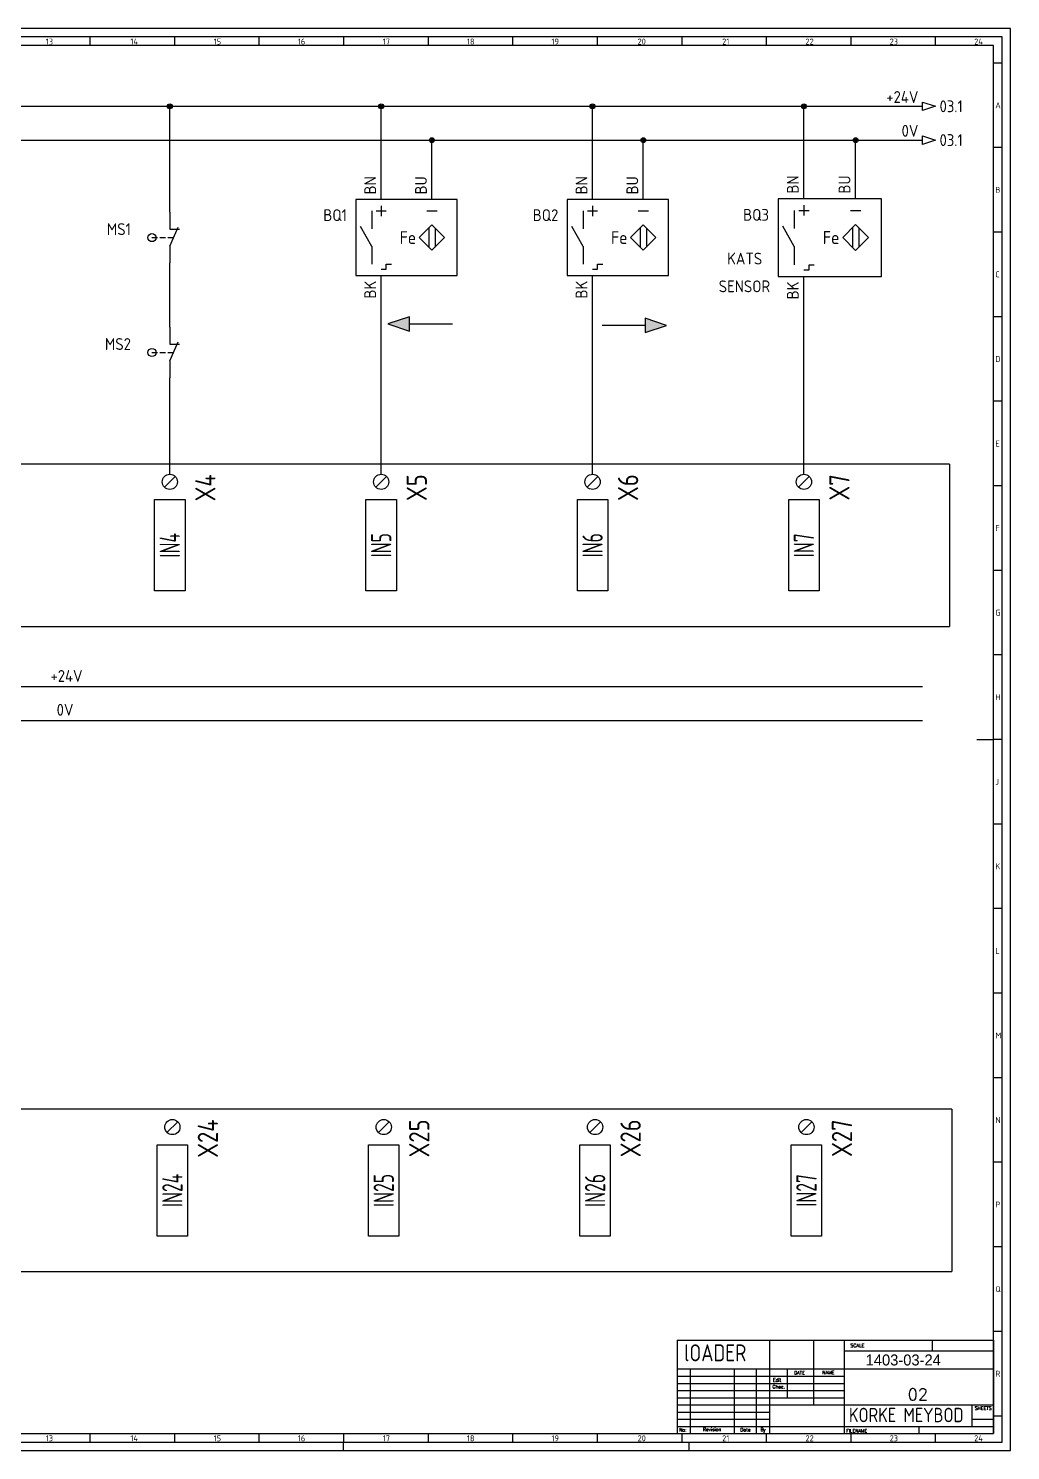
# Model space of a CAD drawing. Header units: millimetres. Extents: x 0 to 1189, y 5 to 846.
# Drawn here: x 608 to 1189, y 5 to 846 of the extents above; entities that cross this region are included whole.
import ezdxf
from ezdxf.enums import TextEntityAlignment as Align

# ---------------------------------------------------------------- set-up
doc = ezdxf.new("R2010")
doc.units = ezdxf.units.MM
doc.header["$LTSCALE"] = 12
for name, color, linetype in [('025', 1, 'Continuous'), ('035', 5, 'Continuous'), ('07', 7, 'Continuous'), ('DESC', 7, 'Continuous'), ('MISC', 7, 'Continuous'), ('RED_2.5mm^2', 1, 'Continuous'), ('SYMS', 7, 'Continuous'), ('TAGS', 7, 'Continuous'), ('TERMS', 7, 'Continuous'), ('WIRENO', 7, 'Continuous'), ('WIREREF', 7, 'Continuous'), ('XREF', 7, 'Continuous')]:
    doc.layers.add(name, color=color, linetype=linetype)
doc.styles.add('ISO Proportional', font='isocp.shx')
doc.styles.add('WD', font='romans.shx')
doc.styles.add('WD_IEC', font='ISOCP2.shx', dxfattribs={"width": 0.9, "height": 4})

# ---------------------------------------------------------------- blocks, each defined once
blk = doc.blocks.new('IEC_border_a0')
at = {"layer": '035', "color": 0}
for p, q in [((1189, 841), (0, 841)), ((644.5, 836), (644.5, 831)), ((694.5, 836), (694.5, 831)), ((744.5, 836), (744.5, 831)), ((794.5, 836), (794.5, 831)), ((844.5, 836), (844.5, 831)), ((894.5, 836), (894.5, 831)), ((944.5, 836), (944.5, 831)), ((994.5, 836), (994.5, 831)), ((1044.5, 836), (1044.5, 831)), ((1094.5, 836), (1094.5, 831)), ((1144.5, 836), (1144.5, 831)), ((1189, 0), (1189, 841)), ((1183.97, 820.54), (1178.98, 820.54)), ((1183.97, 770.54), (1178.98, 770.54)), ((1183.97, 720.54), (1178.98, 720.54)), ((1183.97, 670.54), (1178.98, 670.54)), ((1183.97, 620.54), (1178.98, 620.54)), ((1183.98, 570.5), (1179, 570.5)), ((1183.98, 520.5), (1178.98, 520.5)), ((1183.98, 470.5), (1179, 470.5)), ((1183.98, 420.5), (1179, 420.5)), ((1183.98, 420.5), (1179, 420.5)), ((1183.98, 370.5), (1179, 370.5)), ((1183.98, 320.5), (1179, 320.5)), ((1184, 270.46), (1179.02, 270.46)), ((1184, 270.46), (1179.02, 270.46)), ((1184, 220.46), (1179.02, 220.46)), ((1184, 170.46), (1179.02, 170.46)), ((1184, 120.46), (1179.02, 120.46)), ((1184, 70.46), (1179.02, 70.46)), ((1184.02, 20.42), (1179.03, 20.42)), ((644.5, 10), (644.5, 5)), ((694.5, 10), (694.5, 5)), ((744.5, 10), (744.5, 5)), ((744.5, 10), (744.5, 5)), ((794.5, 10), (794.5, 5)), ((844.5, 10), (844.5, 5)), ((894.5, 10), (894.5, 5)), ((944.5, 10), (944.5, 5)), ((994.5, 10), (994.5, 5)), ((1044.5, 10), (1044.5, 5)), ((1094.5, 10), (1094.5, 5)), ((1144.5, 10), (1144.5, 5)), ((0, 0), (1189, 0)), ((794.5, 0), (794.5, 5)), ((999, 0), (999, 5))]:
    blk.add_line(p, q, dxfattribs=at)
blk.add_lwpolyline([(10, 10), (1179, 10), (1179, 831), (10, 831)], close=True, dxfattribs=at)
at = {"layer": '07', "color": 0}
blk.add_line((1169, 420.5), (1179, 420.5), dxfattribs=at)
blk.add_lwpolyline([(5, 5), (1184, 5), (1184, 836), (5, 836)], close=True, dxfattribs=at)
at = {"layer": '035', "color": 0, "style": 'ISO Proportional'}
for s, p in [('13', (618.42, 831.5)), ('14', (668.46, 831.5)), ('15', (717.72, 831.5)), ('16', (767.49, 831.5)), ('17', (817.72, 831.5)), ('18', (867.49, 831.5)), ('19', (917.49, 831.5)), ('20', (968.42, 831.5)), ('21', (1018.46, 831.5)), ('22', (1067.72, 831.5)), ('23', (1117.49, 831.5)), ('24', (1167.49, 831.5)), ('A', (1179.98, 793.79)), ('B', (1179.98, 743.79)), ('C', (1179.98, 693.79)), ('D', (1179.98, 643.79)), ('E', (1180, 593.75)), ('F', (1180, 543.75)), ('G', (1180, 493.75)), ('H', (1180, 443.75)), ('J', (1180, 393.75)), ('K', (1180, 343.75)), ('L', (1180.02, 293.72)), ('M', (1180.02, 243.72)), ('N', (1180.02, 193.72)), ('P', (1180.02, 143.72)), ('Q', (1180.02, 93.72)), ('R', (1180.03, 43.68)), ('13', (618.42, 5.5)), ('14', (668.46, 5.5)), ('15', (717.72, 5.5)), ('16', (767.49, 5.5)), ('17', (817.72, 5.5)), ('18', (867.49, 5.5)), ('19', (917.49, 5.5)), ('20', (968.42, 5.5)), ('21', (1018.46, 5.5)), ('22', (1067.72, 5.5)), ('23', (1117.49, 5.5)), ('24', (1167.49, 5.5))]:
    blk.add_text(s, height=3.5, dxfattribs=at).set_placement(p)
blk = doc.blocks.new('IEC_tblock_a0')
at = {"layer": '035'}
for p, q in [((-106.6, 55.25), (-106.6, 17)), ((-36.4, 55.25), (-36.4, 48.88)), ((-88.4, 48.88), (0, 48.88)), ((-187.2, 34), (-88.4, 34)), ((-179.4, 38.25), (-179.4, 0)), ((-153.4, 38.25), (-153.4, 0)), ((-140.4, 38.25), (-140.4, 0)), ((-122.2, 38.25), (-122.2, 21.25)), ((-187.2, 29.75), (-88.4, 29.75)), ((-187.2, 25.5), (-88.4, 25.5)), ((-187.2, 21.25), (-88.4, 21.25)), ((-187.2, 17), (-132.6, 17)), ((-187.2, 12.75), (-132.6, 12.75)), ((-187.2, 8.5), (-132.6, 8.5)), ((-13, 8.5), (0, 8.5)), ((-187.2, 4.25), (0, 4.25)), ((-44.2, 4.25), (-44.2, 0))]:
    blk.add_line(p, q, dxfattribs=at)
at = {"layer": '07'}
for p, q in [((-187.2, 55.25), (0, 55.25)), ((-187.2, 55.25), (-187.2, 0)), ((-132.6, 55.25), (-132.6, 0)), ((-88.4, 55.25), (-88.4, 0)), ((0, 55.25), (0, 0)), ((-187.2, 38.25), (0, 38.25)), ((-132.6, 17), (0, 17)), ((-13, 17), (-13, 4.25)), ((-187.2, 0), (0, 0))]:
    blk.add_line(p, q, dxfattribs=at)
at = {"style": 'WD'}
for tag, p in [('SCALE', (-69.88, 51.07)), ('SH', (-8.74, 10.06)), ('FILENAME', (-68.15, 0.8))]:
    blk.add_attdef(tag, p, '', height=2, dxfattribs=at)
for tag, height, p in [('PROJDESC', 5, (-45.9, 29.2)), ('CKDATE', 2, (-114.85, 26.58)), ('EDDATE', 2, (-114.97, 30.8)), ('CKBY', 2, (-97.88, 26.3)), ('EDBY', 2, (-98.02, 30.86)), ('DWGDESC', 5, (-44.85, 19.72)), ('DWGNO', 3.5, (-48.54, 9.46))]:
    blk.add_attdef(tag, text='', height=height, dxfattribs=at).set_placement(p, align=Align.CENTER)
at = {"style": 'WD', "flags": 1}
blk.add_attdef('WD_TB', (-120.95, 11.91), '', height=2, dxfattribs=at)
at = {"layer": '025', "style": 'WD'}
for s, p in [('SCALE', (-80.57, 51.13)), ('NAME', (-97.74, 35.14)), ('No:', (-183.81, 1.19)), ('Revision', (-166.53, 1.47)), ('Date', (-146.79, 1.28)), ('By', (-136.33, 1.37))]:
    blk.add_text(s, height=2, dxfattribs=at).set_placement(p, align=Align.CENTER)
for s, p in [('DATE', (-118, 35)), ('Chec.', (-130.82, 26.72)), ('Edit', (-130.55, 30.72)), ('SHEETS', (-11.17, 14.05)), ('FILENAME', (-87.18, 0.61))]:
    blk.add_text(s, height=2, dxfattribs=at).set_placement(p)
blk = doc.blocks.new('PLCIO_F85')
blk.add_line((1036, 48), (1036, -48))
at = {"layer": 'SYMS'}
for p, q in [((-48, 48), (-48, -48)), ((1036, 48), (-48, 48)), ((-3.18, 34.32), (3.18, 40.68)), ((71.82, 34.32), (78.18, 40.68)), ((196.82, 34.32), (203.18, 40.68)), ((321.82, 34.32), (328.18, 40.68)), ((446.82, 34.32), (453.18, 40.68)), ((571.82, 34.32), (578.18, 40.68)), ((696.82, 34.32), (703.18, 40.68)), ((821.82, 34.32), (828.18, 40.68)), ((946.82, 34.32), (953.18, 40.68)), ((-9, -27), (-9, 27)), ((-9, 27), (9, 27)), ((9, 27), (9, -27)), ((66, -27), (66, 27)), ((66, 27), (84, 27)), ((84, 27), (84, -27)), ((191, -27), (191, 27)), ((191, 27), (209, 27)), ((209, 27), (209, -27)), ((316, -27), (316, 27)), ((316, 27), (334, 27)), ((334, 27), (334, -27)), ((441, -27), (441, 27)), ((441, 27), (459, 27)), ((459, 27), (459, -27)), ((566, -27), (566, 27)), ((566, 27), (584, 27)), ((584, 27), (584, -27)), ((691, -27), (691, 27)), ((691, 27), (709, 27)), ((709, 27), (709, -27)), ((816, -27), (816, 27)), ((816, 27), (834, 27)), ((834, 27), (834, -27)), ((941, -27), (941, 27)), ((941, 27), (959, 27)), ((959, 27), (959, -27)), ((9, -27), (-9, -27)), ((84, -27), (66, -27)), ((209, -27), (191, -27)), ((334, -27), (316, -27)), ((459, -27), (441, -27)), ((584, -27), (566, -27)), ((709, -27), (691, -27)), ((834, -27), (816, -27)), ((959, -27), (941, -27)), ((-48, -48), (1036, -48))]:
    blk.add_line(p, q, dxfattribs=at)
for centre in [(0, 37.5), (75, 37.5), (200, 37.5), (325, 37.5), (450, 37.5), (575, 37.5), (700, 37.5), (825, 37.5), (950, 37.5)]:
    blk.add_circle(centre, 4.5, dxfattribs=at)
at = {"layer": 'SYMS', "style": 'WD_IEC', "width": 0.9}
for tag, p in [('TERMDESC02', (81.25, 60)), ('TERMDESC03', (206.25, 60)), ('TERMDESC04', (331.25, 60)), ('TERMDESC05', (456.25, 60)), ('TERMDESC06', (581.25, 60)), ('TERMDESC08', (831.25, 60)), ('TERMDESC09', (956.25, 60)), ('TERMDESC01', (6.25, 60)), ('TERMDESC07', (706.25, 60))]:
    blk.add_attdef(tag, text='', height=12, rotation=90, dxfattribs=at).set_placement(p, align=Align.TOP_LEFT)
at = {"layer": 'SYMS', "style": 'WD_IEC', "width": 0.9, "flags": 1}
for tag, p in [('X2TERM01', (0, 42)), ('X2TERM02', (75, 42)), ('X2TERM03', (200, 42)), ('X2TERM04', (325, 42)), ('X2TERM05', (450, 42)), ('X2TERM06', (575, 42)), ('X2TERM07', (700, 42)), ('X2TERM08', (825, 42)), ('X2TERM09', (950, 42))]:
    blk.add_attdef(tag, text='', height=1.92, rotation=90, dxfattribs=at).set_placement(p, align=Align.RIGHT)
at = {"layer": 'SYMS', "style": 'WD_IEC', "width": 0.9}
for tag, p in [('TERM01', (15, 42)), ('TERM02', (90, 42)), ('TERM03', (215, 42)), ('TERM04', (340, 42)), ('TERM05', (465, 42)), ('TERM06', (590, 42)), ('TERM07', (715, 42)), ('TERM08', (840, 42)), ('TERM09', (965, 42))]:
    blk.add_attdef(tag, text='', height=12, rotation=90, dxfattribs=at).set_placement(p, align=Align.TOP_RIGHT)
at = {"layer": 'SYMS', "style": 'WD_IEC'}
for tag, width, p in [('LINE1', 0.9, (-87, 0)), ('LINE2', 0.9, (-69, 0)), ('DESC', 0.9, (-50.84, 0)), ('INST', 0.8, (-159, 0)), ('LOC', 0.8, (-141, 0)), ('MFG', 0.8, (-123, 0)), ('CAT', 0.8, (-105, 0)), ('TAG', 0.9, (-30.87, 0))]:
    blk.add_attdef(tag, text='', height=15, rotation=90, dxfattribs=dict(at, width=width)).set_placement(p, align=Align.CENTER)
at = {"layer": 'SYMS', "style": 'WD_IEC', "width": 0.7}
for tag, p in [('TAGA02', (75, 0)), ('TAGA03', (200, 0)), ('TAGA04', (325, 0)), ('TAGA05', (450, 0)), ('TAGA06', (575, 0)), ('TAGA07', (700, 0)), ('TAGA08', (825, 0)), ('TAGA09', (950, 0)), ('TAGA01', (0, 0))]:
    blk.add_attdef(tag, text='', height=12, rotation=90, dxfattribs=at).set_placement(p, align=Align.MIDDLE_CENTER)
at = {"layer": 'SYMS', "linetype": 'Continuous', "style": 'WD_IEC', "width": 0.9, "flags": 9}
blk.add_attdef('ASSYCODE', text='', height=1.92, rotation=90, dxfattribs=at).set_placement((-102.85, -22.08), align=Align.CENTER)
at = {"layer": 'SYMS', "style": 'WD_IEC', "width": 0.9}
for tag, p in [('DESCA01', (-9, -111)), ('DESCB01', (9, -111)), ('DESCC01', (27, -111)), ('DESCD01', (45, -111)), ('DESCE01', (63, -111)), ('DESCA02', (66, -111)), ('DESCB02', (84, -111)), ('DESCC02', (102, -111)), ('DESCD02', (120, -111)), ('DESCE02', (138, -111)), ('DESCA03', (191, -111)), ('DESCB03', (209, -111)), ('DESCC03', (227, -111)), ('DESCD03', (245, -111)), ('DESCE03', (263, -111)), ('DESCA04', (316, -111)), ('DESCB04', (334, -111)), ('DESCC04', (352, -111)), ('DESCD04', (370, -111)), ('DESCE04', (388, -111)), ('DESCA05', (441, -111)), ('DESCB05', (459, -111)), ('DESCC05', (477, -111)), ('DESCD05', (495, -111)), ('DESCE05', (513, -111)), ('DESCA06', (566, -111)), ('DESCB06', (584, -111)), ('DESCC06', (602, -111)), ('DESCD06', (620, -111)), ('DESCE06', (638, -111)), ('DESCA07', (691, -111)), ('DESCB07', (709, -111)), ('DESCC07', (727, -111)), ('DESCD07', (745, -111)), ('DESCE07', (763, -111)), ('DESCA08', (816, -111)), ('DESCB08', (834, -111)), ('DESCC08', (852, -111)), ('DESCD08', (870, -111)), ('DESCE08', (888, -111)), ('DESCA09', (941, -111)), ('DESCB09', (959, -111)), ('DESCC09', (977, -111)), ('DESCD09', (995, -111)), ('DESCE09', (1013, -111))]:
    blk.add_attdef(tag, text='', height=15, rotation=90, dxfattribs=at).set_placement(p, align=Align.RIGHT)
blk = doc.blocks.new('WDDOT')
for radius in [0.72, 0.449, 0.223]:
    blk.add_circle((0, 0), radius)
blk = doc.blocks.new('VLS12C')
for p, q in [((0, 7.5), (0, 2.5)), ((-5.3, 0), (-3.61, 0)), ((-5.3, 0), (-3.61, 0)), ((-2.94, 0), (-1.25, 0)), ((-2.94, 0), (-1.25, 0)), ((-0.58, 0), (1.11, 0)), ((-0.58, 0), (1.11, 0)), ((0, -2.5), (2.5, 3.12)), ((0, 2.5), (2.87, 2.5)), ((0, -2.5), (0, -7.5))]:
    blk.add_line(p, q)
at = {"linetype": 'Continuous'}
blk.add_circle((-5.3, 0), 1.2, dxfattribs=at)
at = {"style": 'WD_IEC'}
for tag, p in [('INST', (-11.5, 6.75)), ('LOC', (-11.5, 3.75)), ('TAG1', (-11.5, 0.75)), ('XREF', (-11.5, -3.75)), ('DESC2', (-11.5, -9.75)), ('DESC1', (-11.5, -6.75)), ('DESC3', (-11.5, -12.75))]:
    blk.add_attdef(tag, text='', height=2.5, dxfattribs=at).set_placement(p, align=Align.RIGHT)
blk.add_attdef('TERM01', text='', height=2, rotation=90, dxfattribs=at).set_placement((-1, 7.5), align=Align.RIGHT)
at = {"style": 'WD_IEC', "flags": 1}
for tag, p, height in [('X2TERM01', (0, 7.5), 0.32), ('MFG', (2.75, 6.5), 1.5), ('CAT', (2.75, 4), 1.5), ('X1LINK', (2, 0), 0.32), ('ASSYCODE', (1, -4), 1), ('CONTACT', (1.05, -1.35), 1), ('COMMON', (2.3, -2.6), 1), ('X8TERM02', (0, -7.5), 0.32), ('FAMILY', (1, -5.5), 1), ('CATDESC', (1, -7), 1)]:
    blk.add_attdef(tag, p, '', height=height, dxfattribs=at)
at = {"style": 'WD_IEC'}
blk.add_attdef('TERM02', (-1, -7.5), '', height=2, rotation=90, dxfattribs=at)
at = {"lineweight": 15, "style": 'WD_IEC'}
blk.add_attdef('WDTAGALT', text='', height=2.5, dxfattribs=at).set_placement((-11.5, -15.75), align=Align.RIGHT)
blk = doc.blocks.new('Q020401L')
for p, q in [((4.001, 0.497), (2.5, 0)), ((2.5, 0), (3.999, -0.503)), ((3.999, -0.503), (4.001, 0.497)), ((4, -0.003), (7, -0.003))]:
    blk.add_line(p, q)
blk.add_solid([(3.999, -0.503), (4.001, 0.497), (2.5, 0)])
blk = doc.blocks.new('VPX11IN3')
for p, q in [((0, 6.25), (0, 4.25)), ((-1.875, 5.25), (-1.875, 1.75)), ((-1, 5.25), (1, 5.25)), ((9, 5.25), (11, 5.25)), ((-1.875, -1.75), (-4.0625, 2.1875)), ((9.375, 1.875), (9.375, -1.875)), ((10.625, 1.875), (10.625, -1.875)), ((-1.875, -1.75), (-1.875, -5.25)), ((1, -6.25), (1, -5.25)), ((1, -5.25), (2, -5.25)), ((0, -6.25), (1, -6.25))]:
    blk.add_line(p, q)
for points in [[(-5, -7.5), (15, -7.5), (15, 7.5), (-5, 7.5)], [(10, 2.5), (12.5, 0), (10, -2.5), (7.5, 0)]]:
    blk.add_lwpolyline(points, close=True)
at = {"style": 'WD_IEC'}
blk.add_text('Fe', height=2.5, dxfattribs=at).set_placement((6.875, 0), align=Align.MIDDLE_RIGHT)
for tag, p in [('TERM02', (-1, 8.5)), ('TERM03', (9, 8.5))]:
    blk.add_attdef(tag, p, '', height=2, rotation=90, dxfattribs=at)
for tag, p in [('INST', (-6.75, 10.25)), ('LOC', (-6.75, 6.75)), ('TAG1', (-6.75, 3.25)), ('DESC1', (-6.75, -5.2)), ('DESC2', (-6.75, -8.7)), ('DESC3', (-6.75, -12.2)), ('WDTAGALT', (-6.25, -15.125))]:
    blk.add_attdef(tag, text='', height=2.5, dxfattribs=at).set_placement(p, align=Align.RIGHT)
at = {"style": 'WD_IEC', "flags": 1}
for tag, p, height in [('X2TERM02', (0, 7.5), 0.32), ('X2TERM03', (10, 7.5), 0.32), ('MFG', (17.75, 6.5), 1.5), ('CAT', (17.75, 4), 1.5), ('ASSYCODE', (16, -4), 1), ('FAMILY', (16, -5.5), 1), ('X8TERM01', (0, -7.5), 0.32), ('CATDESC', (16, -7), 1)]:
    blk.add_attdef(tag, p, '', height=height, dxfattribs=at)
at = {"lineweight": 15, "style": 'WD_IEC'}
blk.add_attdef('XREF', text='', height=2.5, dxfattribs=at).set_placement((-6.75, -1.35), align=Align.RIGHT)
at = {"style": 'WD_IEC'}
blk.add_attdef('TERM01', text='', height=2, rotation=90, dxfattribs=at).set_placement((-1, -8.5), align=Align.RIGHT)
blk = doc.blocks.new('WD_WNH')
at = {"linetype": 'Continuous', "style": 'WD_IEC', "width": 0.8}
blk.add_attdef('WIRENO', text='', height=2.5, dxfattribs=at).set_placement((0, 0.75), align=Align.CENTER)
at = {"style": 'WD_IEC', "flags": 1}
for tag, p in [('W08USER', (0, 0.375)), ('W04USER', (0, 0.875)), ('W05USER', (0, 0.75)), ('W09USER', (0, 0.25)), ('W03USER', (0, 1)), ('W06USER', (0, 0.625)), ('W07USER', (0, 0.5)), ('W02USER', (0, 1.125)), ('W01USER', (0, 1.25)), ('W10USER', (0, 0.125))]:
    blk.add_attdef(tag, text='', height=0.08, dxfattribs=at).set_placement(p, align=Align.CENTER)
blk = doc.blocks.new('HA1S1')
blk.add_lwpolyline([(0, 1.25), (3.75, 0), (0, -1.25)], close=True)
at = {"style": 'WD_IEC'}
for tag, height, flags, p in [('WIRENO', 2.5, 8, (-1.25, 1)), ('SIGCODE', 1, 1, (5, 1.8))]:
    blk.add_attdef(tag, text='', height=height, dxfattribs=dict(at, flags=flags)).set_placement(p, align=Align.RIGHT)
at = {"style": 'WD_IEC', "flags": 1}
blk.add_attdef('X4TERM01', (0, 0), '', height=0.32, dxfattribs=at)
at = {"style": 'WD_IEC'}
blk.add_attdef('XREF', text='', height=2.5, dxfattribs=at).set_placement((5, 0), align=Align.MIDDLE_LEFT)
blk.add_attdef('DESC1', text='', height=2.5, dxfattribs=at).set_placement((-1.25, -1), align=Align.TOP_RIGHT)

msp = doc.modelspace()

# ---------------------------------------------------------------- linework, layer by layer
at = {"layer": 'RED_2.5mm^2', "color": 0}
for p, q in [((40.47, 799.9), (1137.01, 799.9)), ((691.79, 737.25), (691.79, 799.9)), ((816.79, 744.75), (816.79, 799.9)), ((941.79, 744.75), (941.79, 799.9)), ((1066.79, 745.2), (1066.79, 799.9)), ((40.47, 779.9), (1137.01, 779.9)), ((846.79, 744.75), (846.79, 779.9)), ((971.79, 744.75), (971.79, 779.9)), ((1097.39, 745.2), (1097.39, 779.9)), ((691.79, 669.31), (691.79, 707.25)), ((816.79, 582.29), (816.79, 699.75)), ((941.79, 582.29), (941.79, 699.75)), ((1066.79, 582.29), (1066.79, 699.3)), ((691.79, 582.29), (691.79, 639.31)), ((40.47, 456.73), (1137.01, 456.73)), ((40.47, 436.73), (1137.01, 436.73))]:
    msp.add_line(p, q, dxfattribs=at)

# ---------------------------------------------------------------- block references
msp.add_blockref('IEC_border_a0', (0, 4.94))
ref = msp.add_blockref('IEC_tblock_a0', (1179, 14.94))
ref.add_attrib('DWGDESC', '02', dxfattribs={"height": 7, "style": 'WD'}).set_placement((1134.15, 34.65), align=Align.CENTER)
at = {"layer": 'SYMS'}
ref = msp.add_blockref('HA1S1', (1137.01, 799.9), dxfattribs=dict(at, xscale=2, yscale=2, zscale=2))
ref.add_attrib('XREF', '03.1', dxfattribs={"layer": 'XREF', "height": 7, "style": 'WD_IEC'}).set_placement((1147.01, 799.9), align=Align.MIDDLE_LEFT)
ref.add_attrib('WIRENO', '+24V', dxfattribs={"layer": 'WIREREF', "height": 7, "style": 'WD_IEC', "flags": 8}).set_placement((1134.51, 801.9), align=Align.RIGHT)
at = {"layer": 'SYMS', "color": 0, "xscale": 2, "yscale": 2, "zscale": 2}
for p in [(691.79, 799.9), (816.79, 799.9), (846.79, 779.9)]:
    msp.add_blockref('WDDOT', p, dxfattribs=at)
at = {"layer": 'SYMS', "xscale": 2, "yscale": 2, "zscale": 2}
for p in [(941.79, 799.9), (1066.79, 799.9), (971.79, 779.9), (1097.39, 779.9)]:
    msp.add_blockref('WDDOT', p, dxfattribs=at)
at = {"layer": 'SYMS'}
ref = msp.add_blockref('HA1S1', (1137.01, 779.9), dxfattribs=dict(at, xscale=2, yscale=2, zscale=2))
ref.add_attrib('XREF', '03.1', dxfattribs={"layer": 'XREF', "height": 7, "style": 'WD_IEC'}).set_placement((1147.01, 779.9), align=Align.MIDDLE_LEFT)
ref.add_attrib('WIRENO', '0V', dxfattribs={"layer": 'WIREREF', "height": 7, "style": 'WD_IEC', "flags": 8}).set_placement((1134.51, 781.9), align=Align.RIGHT)
at = {"layer": 'SYMS', "color": 0}
ref = msp.add_blockref('VPX11IN3', (816.79, 722.25), dxfattribs=dict(at, xscale=3, yscale=3, zscale=3))
ref.add_attrib('TERM03', 'BU', (843.79, 747.75), dxfattribs={"layer": 'TERMS', "height": 7, "rotation": 90, "style": 'WD_IEC'})
ref.add_attrib('TERM02', 'BN', (813.79, 747.75), dxfattribs={"layer": 'TERMS', "height": 7, "rotation": 90, "style": 'WD_IEC'})
ref.add_attrib('TERM01', 'BK', dxfattribs={"layer": 'TERMS', "height": 7, "rotation": 90, "style": 'WD_IEC'}).set_placement((813.79, 696.75), align=Align.RIGHT)
ref.add_attrib('TAG1', 'BQ1', dxfattribs={"layer": 'TAGS', "height": 7, "style": 'WD_IEC'}).set_placement((796.54, 732), align=Align.RIGHT)
ref = msp.add_blockref('VPX11IN3', (941.79, 722.25), dxfattribs=dict(at, xscale=3, yscale=3, zscale=3))
ref.add_attrib('TERM03', 'BU', (968.79, 747.75), dxfattribs={"layer": 'TERMS', "height": 7, "rotation": 90, "style": 'WD_IEC'})
ref.add_attrib('TERM02', 'BN', (938.79, 747.75), dxfattribs={"layer": 'TERMS', "height": 7, "rotation": 90, "style": 'WD_IEC'})
ref.add_attrib('TERM01', 'BK', dxfattribs={"layer": 'TERMS', "height": 7, "rotation": 90, "style": 'WD_IEC'}).set_placement((938.79, 696.75), align=Align.RIGHT)
ref.add_attrib('TAG1', 'BQ2', dxfattribs={"layer": 'TAGS', "height": 7, "style": 'WD_IEC'}).set_placement((921.54, 732), align=Align.RIGHT)
ref = msp.add_blockref('VPX11IN3', (1066.79, 722.25), dxfattribs=dict(at, xscale=3.06, yscale=3.06, zscale=3.06))
ref.add_attrib('TERM03', 'BU', (1094.33, 748.26), dxfattribs={"layer": 'TERMS', "height": 7, "rotation": 90, "style": 'WD_IEC'})
ref.add_attrib('TERM02', 'BN', (1063.73, 748.26), dxfattribs={"layer": 'TERMS', "height": 7, "rotation": 90, "style": 'WD_IEC'})
ref.add_attrib('TERM01', 'BK', dxfattribs={"layer": 'TERMS', "height": 7, "rotation": 90, "style": 'WD_IEC'}).set_placement((1063.73, 696.24), align=Align.RIGHT)
ref.add_attrib('DESC2', 'SENSOR', dxfattribs={"layer": 'DESC', "height": 7, "style": 'WD_IEC'}).set_placement((1046.85, 689.93), align=Align.RIGHT)
ref.add_attrib('DESC1', 'KATS ', dxfattribs={"layer": 'DESC', "height": 7, "style": 'WD_IEC'}).set_placement((1046.13, 706.34), align=Align.RIGHT)
ref.add_attrib('TAG1', 'BQ3', dxfattribs={"layer": 'TAGS', "height": 7, "style": 'WD_IEC'}).set_placement((1046.13, 732.2), align=Align.RIGHT)
ref = msp.add_blockref('VLS12C', (691.79, 722.25), dxfattribs=dict(at, xscale=2, yscale=2, zscale=2))
ref.add_attrib('TAG1', 'MS1', dxfattribs={"layer": 'TAGS', "height": 7, "style": 'WD_IEC'}).set_placement((668.79, 723.75), align=Align.RIGHT)
at = {"layer": 'SYMS', "color": 0, "xscale": 8.488543338755406, "yscale": 8.488543338755406, "zscale": 8.488543338755406}
for p, rotation in [((799.55, 671.21), 0.05396333778552175), ((1006.81, 670.3), 180.0539633377855)]:
    msp.add_blockref('Q020401L', p, dxfattribs=dict(at, rotation=rotation))
at = {"layer": 'SYMS', "color": 0}
ref = msp.add_blockref('VLS12C', (691.79, 654.31), dxfattribs=dict(at, xscale=2, yscale=2, zscale=2))
ref.add_attrib('TAG1', 'MS2', dxfattribs={"layer": 'TAGS', "height": 7, "style": 'WD_IEC'}).set_placement((668.79, 655.81), align=Align.RIGHT)
ref = msp.add_blockref('PLCIO_F85', (116.79, 540.29), dxfattribs=at)
ref.add_attrib('TERM01', 'S/S', dxfattribs={"layer": 'TERMS', "height": 12, "rotation": 90, "style": 'WD_IEC', "width": 0.9}).set_placement((131.79, 582.29), align=Align.TOP_RIGHT)
ref.add_attrib('TAGA01', 'S/S', dxfattribs={"layer": 'TAGS', "height": 12, "rotation": 90, "style": 'WD_IEC', "width": 0.7}).set_placement((116.79, 540.29), align=Align.MIDDLE_CENTER)
ref.add_attrib('TAG', 'IN PUT', dxfattribs={"layer": 'TAGS', "height": 15, "rotation": 90, "style": 'WD_IEC', "width": 0.9}).set_placement((85.92, 540.29), align=Align.CENTER)
ref.add_attrib('CAT', '14 SS2', dxfattribs={"layer": 'MISC', "height": 15, "rotation": 90, "style": 'WD_IEC', "width": 0.8}).set_placement((62.63, 541.53), align=Align.CENTER)
ref.add_attrib('MFG', 'DELTA', dxfattribs={"layer": 'MISC', "height": 15, "rotation": 90, "style": 'WD_IEC', "width": 0.8}).set_placement((44.63, 541.53), align=Align.CENTER)
ref.add_attrib('TERM02', 'X0', dxfattribs={"layer": 'TERMS', "height": 12, "rotation": 90, "style": 'WD_IEC', "width": 0.9}).set_placement((206.79, 582.29), align=Align.TOP_RIGHT)
ref.add_attrib('TAGA02', 'IN0', dxfattribs={"layer": 'TAGS', "height": 12, "rotation": 90, "style": 'WD_IEC', "width": 0.7}).set_placement((191.79, 540.29), align=Align.MIDDLE_CENTER)
ref.add_attrib('TERM03', 'X1', dxfattribs={"layer": 'TERMS', "height": 12, "rotation": 90, "style": 'WD_IEC', "width": 0.9}).set_placement((331.79, 582.29), align=Align.TOP_RIGHT)
ref.add_attrib('TAGA03', 'IN1', dxfattribs={"layer": 'TAGS', "height": 12, "rotation": 90, "style": 'WD_IEC', "width": 0.7}).set_placement((316.79, 540.29), align=Align.MIDDLE_CENTER)
ref.add_attrib('TERM04', 'X2', dxfattribs={"layer": 'TERMS', "height": 12, "rotation": 90, "style": 'WD_IEC', "width": 0.9}).set_placement((456.79, 582.29), align=Align.TOP_RIGHT)
ref.add_attrib('TAGA04', 'IN2', dxfattribs={"layer": 'TAGS', "height": 12, "rotation": 90, "style": 'WD_IEC', "width": 0.7}).set_placement((441.79, 540.29), align=Align.MIDDLE_CENTER)
ref.add_attrib('TERM05', 'X3', dxfattribs={"layer": 'TERMS', "height": 12, "rotation": 90, "style": 'WD_IEC', "width": 0.9}).set_placement((581.79, 582.29), align=Align.TOP_RIGHT)
ref.add_attrib('TAGA05', 'IN3', dxfattribs={"layer": 'TAGS', "height": 12, "rotation": 90, "style": 'WD_IEC', "width": 0.7}).set_placement((566.79, 540.29), align=Align.MIDDLE_CENTER)
ref.add_attrib('TERM06', 'X4', dxfattribs={"layer": 'TERMS', "height": 12, "rotation": 90, "style": 'WD_IEC', "width": 0.9}).set_placement((706.79, 582.29), align=Align.TOP_RIGHT)
ref.add_attrib('TAGA06', 'IN4', dxfattribs={"layer": 'TAGS', "height": 12, "rotation": 90, "style": 'WD_IEC', "width": 0.7}).set_placement((691.79, 540.29), align=Align.MIDDLE_CENTER)
ref.add_attrib('TERM07', 'X5', dxfattribs={"layer": 'TERMS', "height": 12, "rotation": 90, "style": 'WD_IEC', "width": 0.9}).set_placement((831.79, 582.29), align=Align.TOP_RIGHT)
ref.add_attrib('TAGA07', 'IN5', dxfattribs={"layer": 'TAGS', "height": 12, "rotation": 90, "style": 'WD_IEC', "width": 0.7}).set_placement((816.79, 540.29), align=Align.MIDDLE_CENTER)
ref.add_attrib('TERM08', 'X6', dxfattribs={"layer": 'TERMS', "height": 12, "rotation": 90, "style": 'WD_IEC', "width": 0.9}).set_placement((956.79, 582.29), align=Align.TOP_RIGHT)
ref.add_attrib('TAGA08', 'IN6', dxfattribs={"layer": 'TAGS', "height": 12, "rotation": 90, "style": 'WD_IEC', "width": 0.7}).set_placement((941.79, 540.29), align=Align.MIDDLE_CENTER)
ref.add_attrib('TERM09', 'X7', dxfattribs={"layer": 'TERMS', "height": 12, "rotation": 90, "style": 'WD_IEC', "width": 0.9}).set_placement((1081.79, 582.29), align=Align.TOP_RIGHT)
ref.add_attrib('TAGA09', 'IN7', dxfattribs={"layer": 'TAGS', "height": 12, "rotation": 90, "style": 'WD_IEC', "width": 0.7}).set_placement((1066.79, 540.29), align=Align.MIDDLE_CENTER)
ref = msp.add_blockref('PLCIO_F85', (118.28, 158.75), dxfattribs=at)
ref.add_attrib('TERM01', 'S/S', dxfattribs={"layer": 'TERMS', "height": 12, "rotation": 90, "style": 'WD_IEC', "width": 0.9}).set_placement((133.28, 200.75), align=Align.TOP_RIGHT)
ref.add_attrib('TAGA01', 'S/S', dxfattribs={"layer": 'TAGS', "height": 12, "rotation": 90, "style": 'WD_IEC', "width": 0.7}).set_placement((118.28, 158.75), align=Align.MIDDLE_CENTER)
ref.add_attrib('TAG', 'IN PUT1', dxfattribs={"layer": 'TAGS', "height": 15, "rotation": 90, "style": 'WD_IEC', "width": 0.9}).set_placement((87.42, 158.75), align=Align.CENTER)
ref.add_attrib('CAT', '16 SP11R', dxfattribs={"layer": 'MISC', "height": 15, "rotation": 90, "style": 'WD_IEC', "width": 0.8}).set_placement((64.12, 159.99), align=Align.CENTER)
ref.add_attrib('MFG', 'DELTA', dxfattribs={"layer": 'MISC', "height": 15, "rotation": 90, "style": 'WD_IEC', "width": 0.8}).set_placement((46.12, 159.99), align=Align.CENTER)
ref.add_attrib('TERM02', 'X20', dxfattribs={"layer": 'TERMS', "height": 12, "rotation": 90, "style": 'WD_IEC', "width": 0.9}).set_placement((208.28, 200.75), align=Align.TOP_RIGHT)
ref.add_attrib('TAGA02', 'IN20', dxfattribs={"layer": 'TAGS', "height": 12, "rotation": 90, "style": 'WD_IEC', "width": 0.7}).set_placement((193.28, 158.75), align=Align.MIDDLE_CENTER)
ref.add_attrib('TERM03', 'X21', dxfattribs={"layer": 'TERMS', "height": 12, "rotation": 90, "style": 'WD_IEC', "width": 0.9}).set_placement((333.28, 200.75), align=Align.TOP_RIGHT)
ref.add_attrib('TAGA03', 'IN21', dxfattribs={"layer": 'TAGS', "height": 12, "rotation": 90, "style": 'WD_IEC', "width": 0.7}).set_placement((318.28, 158.75), align=Align.MIDDLE_CENTER)
ref.add_attrib('TERM04', 'X22', dxfattribs={"layer": 'TERMS', "height": 12, "rotation": 90, "style": 'WD_IEC', "width": 0.9}).set_placement((458.28, 200.75), align=Align.TOP_RIGHT)
ref.add_attrib('TAGA04', 'IN22', dxfattribs={"layer": 'TAGS', "height": 12, "rotation": 90, "style": 'WD_IEC', "width": 0.7}).set_placement((443.28, 158.75), align=Align.MIDDLE_CENTER)
ref.add_attrib('TERM05', 'X23', dxfattribs={"layer": 'TERMS', "height": 12, "rotation": 90, "style": 'WD_IEC', "width": 0.9}).set_placement((583.28, 200.75), align=Align.TOP_RIGHT)
ref.add_attrib('TAGA05', 'IN23', dxfattribs={"layer": 'TAGS', "height": 12, "rotation": 90, "style": 'WD_IEC', "width": 0.7}).set_placement((568.28, 158.75), align=Align.MIDDLE_CENTER)
ref.add_attrib('TERM06', 'X24', dxfattribs={"layer": 'TERMS', "height": 12, "rotation": 90, "style": 'WD_IEC', "width": 0.9}).set_placement((708.28, 200.75), align=Align.TOP_RIGHT)
ref.add_attrib('TAGA06', 'IN24', dxfattribs={"layer": 'TAGS', "height": 12, "rotation": 90, "style": 'WD_IEC', "width": 0.7}).set_placement((693.28, 158.75), align=Align.MIDDLE_CENTER)
ref.add_attrib('TERM07', 'X25', dxfattribs={"layer": 'TERMS', "height": 12, "rotation": 90, "style": 'WD_IEC', "width": 0.9}).set_placement((833.28, 200.75), align=Align.TOP_RIGHT)
ref.add_attrib('TAGA07', 'IN25', dxfattribs={"layer": 'TAGS', "height": 12, "rotation": 90, "style": 'WD_IEC', "width": 0.7}).set_placement((818.28, 158.75), align=Align.MIDDLE_CENTER)
ref.add_attrib('TERM08', 'X26', dxfattribs={"layer": 'TERMS', "height": 12, "rotation": 90, "style": 'WD_IEC', "width": 0.9}).set_placement((958.28, 200.75), align=Align.TOP_RIGHT)
ref.add_attrib('TAGA08', 'IN26', dxfattribs={"layer": 'TAGS', "height": 12, "rotation": 90, "style": 'WD_IEC', "width": 0.7}).set_placement((943.28, 158.75), align=Align.MIDDLE_CENTER)
ref.add_attrib('TERM09', 'X27', dxfattribs={"layer": 'TERMS', "height": 12, "rotation": 90, "style": 'WD_IEC', "width": 0.9}).set_placement((1083.28, 200.75), align=Align.TOP_RIGHT)
ref.add_attrib('TAGA09', 'IN27', dxfattribs={"layer": 'TAGS', "height": 12, "rotation": 90, "style": 'WD_IEC', "width": 0.7}).set_placement((1068.28, 158.75), align=Align.MIDDLE_CENTER)
at = {"layer": 'WIRENO', "color": 0}
ref = msp.add_blockref('WD_WNH', (630.58, 456.73), dxfattribs=dict(at, xscale=2, yscale=2, zscale=2))
ref.add_attrib('WIRENO', '+24V', dxfattribs={"linetype": 'Continuous', "height": 7, "style": 'WD_IEC'}).set_placement((630.69, 459.5), align=Align.CENTER)
ref = msp.add_blockref('WD_WNH', (629.71, 436.73), dxfattribs=dict(at, xscale=2, yscale=2, zscale=2))
ref.add_attrib('WIRENO', '0V', dxfattribs={"linetype": 'Continuous', "height": 7, "style": 'WD_IEC'}).set_placement((629.82, 439.5), align=Align.CENTER)

# ---------------------------------------------------------------- texts
at = {"insert": (1103.3, 61.76), "char_height": 6.5, "attachment_point": 1}
msp.add_mtext_dynamic_manual_height_columns('1403-03-24', width=69.3889, gutter_width=35, heights=[9.86], dxfattribs=at)
at = {"layer": 'RED_2.5mm^2', "attachment_point": 1, "style": 'WD_IEC'}
for s, width, heights, insert, char_height in [('lOADER', 48.1351, [4.31], (995.92, 67.73), 10), ('KORKE MEYBOD', 96.3365, [5.05], (1093.44, 30.22), 8.5)]:
    msp.add_mtext_dynamic_manual_height_columns(s, width=width, gutter_width=35, heights=heights, dxfattribs=dict(at, insert=insert, char_height=char_height))

doc.saveas('drawing.dxf')
